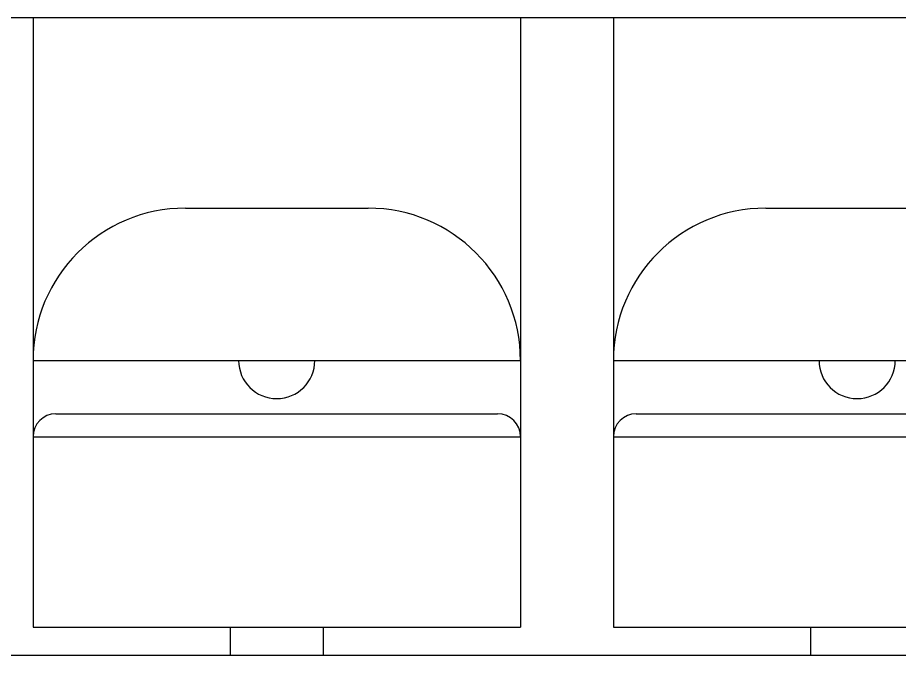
# Model space of a CAD drawing. Header units: millimetres. Extents: x -945625 to 316, y 6 to 533140.
# Drawn here: x -945394.83 to -945383.25, y 532381.64 to 532390.01 of the extents above; entities that cross this region are included whole.
import ezdxf

# ---------------------------------------------------------------- set-up
doc = ezdxf.new("R2010")
doc.units = ezdxf.units.MM
doc.header["$LTSCALE"] = 4

msp = doc.modelspace()

# ---------------------------------------------------------------- linework, layer by layer
at = {"color": 7, "linetype": 'Continuous'}
for p, q in [((-945454.384, 532390.009), (-945355.134, 532390.009)), ((-945394.624, 532390.009), (-945394.624, 532382.009)), ((-945388.224, 532390.009), (-945388.224, 532382.009)), ((-945387.004, 532390.009), (-945387.004, 532382.009)), ((-945392.624, 532387.509), (-945390.224, 532387.509)), ((-945385.004, 532387.509), (-945382.604, 532387.509)), ((-945394.624, 532385.509), (-945388.224, 532385.509)), ((-945387.004, 532385.509), (-945380.604, 532385.509)), ((-945394.324, 532384.809), (-945388.524, 532384.809)), ((-945386.704, 532384.809), (-945380.904, 532384.809)), ((-945394.624, 532384.509), (-945388.224, 532384.509)), ((-945387.004, 532384.509), (-945380.604, 532384.509)), ((-945394.624, 532382.009), (-945388.224, 532382.009)), ((-945392.034, 532382.009), (-945392.034, 532381.64)), ((-945390.814, 532382.009), (-945390.814, 532381.64)), ((-945387.004, 532382.009), (-945380.604, 532382.009)), ((-945384.414, 532382.009), (-945384.414, 532381.64)), ((-945455.384, 532381.64), (-945353.884, 532381.64))]:
    msp.add_line(p, q, dxfattribs=at)
for centre, radius, start, end in [((-945392.624, 532385.509), 2, 90, 180), ((-945390.224, 532385.509), 2, 0, 90), ((-945385.004, 532385.509), 2, 90, 180), ((-945391.424, 532385.509), 0.5, 180, 0), ((-945383.804, 532385.509), 0.5, 180, 0), ((-945394.324, 532384.509), 0.3, 90, 180), ((-945388.524, 532384.509), 0.3, 0, 90), ((-945386.704, 532384.509), 0.3, 90, 180)]:
    msp.add_arc(centre, radius, start, end, dxfattribs=at)

doc.saveas('drawing.dxf')
